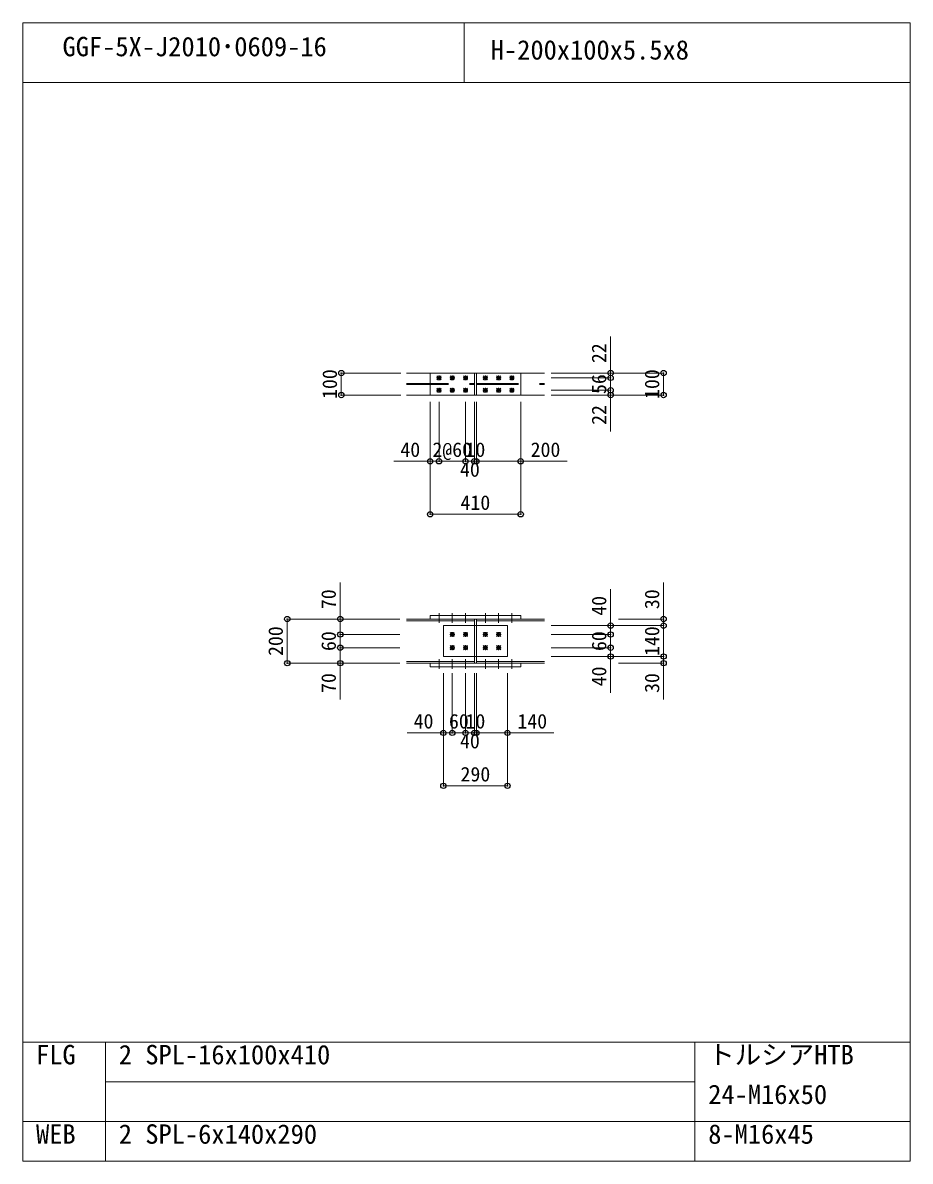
# Model space of a CAD drawing. Units: millimetres, scale not verified. Extents: x -8310 to 8310, y -4800 to 5700.
# Drawn here: x 90 to 4110, y 540 to 5700 of the extents above; entities that cross this region are included whole.
import ezdxf
from ezdxf.enums import TextEntityAlignment as Align

# ---------------------------------------------------------------- set-up
doc = ezdxf.new("R2010")
doc.units = ezdxf.units.MM
doc.header["$LTSCALE"] = 30
doc.header["$PDMODE"] = 32
doc.header["$PDSIZE"] = 24
doc.linetypes.add('USER2', pattern=[9.525, 6.35, -3.175])
doc.layers.add('0-0', color=7, linetype='Continuous')
doc.layers.add('0-2', color=7, linetype='Continuous')
for name, color, linetype, lineweight in [('0-1', 7, 'Continuous', 18), ('0-5', 7, 'Continuous', 18), ('0-6', 7, 'USER2', 18), ('0-8', 7, 'Continuous', 18), ('0-9', 7, 'Continuous', 18), ('0-A', 7, 'Continuous', 18), ('0-B', 7, 'Continuous', 18)]:
    doc.layers.add(name, color=color, linetype=linetype, lineweight=lineweight)
doc.styles.add('ＭＳ ゴシック', font='')
doc.styles.get('ＭＳ ゴシック').set_extended_font_data('MS Gothic')

msp = doc.modelspace()

# ---------------------------------------------------------------- linework, layer by layer
at = {"layer": '0-0'}
for p in [(1533, 4112.5), (2753, 4112.5), (2753, 4090.5), (2993, 4112.5), (2753, 4034.5), (1533, 4012.5), (2753, 4012.5), (2993, 4012.5), (1935.5, 3712.5), (1975.5, 3712.5), (2095.5, 3712.5), (2135.5, 3712.5), (2145.5, 3712.5), (2345.5, 3712.5), (1935.5, 3472.5), (2345.5, 3472.5), (1288, 2997.5), (1528, 2997.5), (2993, 2997.5), (2753, 2967.5), (2993, 2967.5), (1528, 2927.5), (2753, 2927.5), (1528, 2867.5), (2753, 2867.5), (2753, 2827.5), (2993, 2827.5), (1288, 2797.5), (1528, 2797.5), (2993, 2797.5), (1995.5, 2481.5), (2035.5, 2481.5), (2095.5, 2481.5), (2135.5, 2481.5), (2145.5, 2481.5), (2285.5, 2481.5), (1995.5, 2241.5), (2285.5, 2241.5)]:
    msp.add_point(p, dxfattribs=at)
at = {"layer": '0-1'}
for p, q in [((90, 540), (90, 5700)), ((90, 5700), (4110, 5700)), ((2090, 5430), (2090, 5700)), ((4110, 540), (4110, 5700)), ((90, 5430), (4110, 5430)), ((90, 1080), (4110, 1080)), ((465, 540), (465, 1080)), ((3135, 540), (3135, 1080)), ((465, 900), (3135, 900)), ((90, 720), (4110, 720)), ((90, 540), (4110, 540))]:
    msp.add_line(p, q, dxfattribs=at)
at = {"layer": '0-5'}
for p, q in [((1828, 4112.5), (2135.5, 4112.5)), ((1935.5, 4112.5), (2345.5, 4112.5)), ((1935.5, 4012.5), (1935.5, 4112.5)), ((2145.5, 4112.5), (2453, 4112.5)), ((1828, 4012.5), (2135.5, 4012.5)), ((2145.5, 4012.5), (2453, 4012.5)), ((1828, 2997.5), (2135.5, 2997.5)), ((1935.5, 3013.5), (2345.5, 3013.5)), ((1935.5, 2997.5), (1935.5, 3013.5)), ((2145.5, 2997.5), (2453, 2997.5)), ((2145.5, 2989.5), (2145.5, 2997.5)), ((1995.5, 2967.5), (2285.5, 2967.5)), ((1995.5, 2827.5), (1995.5, 2967.5)), ((2135.5, 2967.5), (2135.5, 2989.5)), ((2145.5, 2989.5), (2453, 2989.5)), ((2145.5, 2967.5), (2145.5, 2989.5)), ((1828, 2805.5), (2135.5, 2805.5)), ((1935.5, 2797.5), (2135.5, 2797.5)), ((1935.5, 2781.5), (1935.5, 2797.5)), ((2135.5, 2805.5), (2135.5, 2827.5)), ((2135.5, 2797.5), (2345.5, 2797.5)), ((2145.5, 2805.5), (2145.5, 2827.5)), ((2145.5, 2797.5), (2453, 2797.5)), ((2345.5, 2781.5), (2345.5, 2797.5)), ((1935.5, 2781.5), (2135.5, 2781.5)), ((2135.5, 2781.5), (2345.5, 2781.5))]:
    msp.add_line(p, q, dxfattribs=at)
for points in [[(1935.5, 4012.5), (2345.5, 4012.5), (2345.5, 4112.5)], [(1828, 2989.5), (2135.5, 2989.5), (2135.5, 2997.5)], [(1935.5, 2997.5), (2345.5, 2997.5), (2345.5, 3013.5)], [(1995.5, 2827.5), (2285.5, 2827.5), (2285.5, 2967.5)], [(1828, 2797.5), (2135.5, 2797.5), (2135.5, 2805.5)], [(2145.5, 2797.5), (2145.5, 2805.5), (2453, 2805.5)]]:
    msp.add_lwpolyline(points, dxfattribs=at)
at = {"layer": '0-6'}
for p, q in [((2135.5, 4012.5), (2135.5, 4112.5)), ((2145.5, 4012.5), (2145.5, 4112.5)), ((1828, 4065.25), (2135.5, 4065.25)), ((1828, 4059.75), (2135.5, 4059.75)), ((2145.5, 4065.25), (2453, 4065.25)), ((2145.5, 4059.75), (2453, 4059.75)), ((2135.5, 2827.5), (2135.5, 2967.5)), ((2145.5, 2827.5), (2145.5, 2967.5))]:
    msp.add_line(p, q, dxfattribs=at)
at = {"layer": '0-8'}
for p, q in [((1964.5, 4090.5), (1986.5, 4090.5)), ((1966.17, 4081.17), (1984.83, 4099.83)), ((1966.17, 4099.83), (1984.83, 4081.17)), ((1975.5, 4079.5), (1975.5, 4101.5)), ((2024.5, 4090.5), (2046.5, 4090.5)), ((2026.17, 4081.17), (2044.83, 4099.83)), ((2026.17, 4099.83), (2044.83, 4081.17)), ((2035.5, 4079.5), (2035.5, 4101.5)), ((2084.5, 4090.5), (2106.5, 4090.5)), ((2086.17, 4081.17), (2104.83, 4099.83)), ((2086.17, 4099.83), (2104.83, 4081.17)), ((2095.5, 4079.5), (2095.5, 4101.5)), ((2174.5, 4090.5), (2196.5, 4090.5)), ((2176.17, 4081.17), (2194.83, 4099.83)), ((2176.17, 4099.83), (2194.83, 4081.17)), ((2185.5, 4079.5), (2185.5, 4101.5)), ((2234.5, 4090.5), (2256.5, 4090.5)), ((2236.17, 4081.17), (2254.83, 4099.83)), ((2236.17, 4099.83), (2254.83, 4081.17)), ((2245.5, 4079.5), (2245.5, 4101.5)), ((2294.5, 4090.5), (2316.5, 4090.5)), ((2296.17, 4081.17), (2314.83, 4099.83)), ((2296.17, 4099.83), (2314.83, 4081.17)), ((2305.5, 4079.5), (2305.5, 4101.5)), ((1964.5, 4034.5), (1986.5, 4034.5)), ((1966.17, 4025.17), (1984.83, 4043.83)), ((1966.17, 4043.83), (1984.83, 4025.17)), ((1975.5, 4023.5), (1975.5, 4045.5)), ((2024.5, 4034.5), (2046.5, 4034.5)), ((2026.17, 4025.17), (2044.83, 4043.83)), ((2026.17, 4043.83), (2044.83, 4025.17)), ((2035.5, 4023.5), (2035.5, 4045.5)), ((2084.5, 4034.5), (2106.5, 4034.5)), ((2086.17, 4025.17), (2104.83, 4043.83)), ((2086.17, 4043.83), (2104.83, 4025.17)), ((2095.5, 4023.5), (2095.5, 4045.5)), ((2174.5, 4034.5), (2196.5, 4034.5)), ((2176.17, 4025.17), (2194.83, 4043.83)), ((2176.17, 4043.83), (2194.83, 4025.17)), ((2185.5, 4023.5), (2185.5, 4045.5)), ((2234.5, 4034.5), (2256.5, 4034.5)), ((2236.17, 4025.17), (2254.83, 4043.83)), ((2236.17, 4043.83), (2254.83, 4025.17)), ((2245.5, 4023.5), (2245.5, 4045.5)), ((2294.5, 4034.5), (2316.5, 4034.5)), ((2296.17, 4025.17), (2314.83, 4043.83)), ((2296.17, 4043.83), (2314.83, 4025.17)), ((2305.5, 4023.5), (2305.5, 4045.5)), ((2024.5, 2927.5), (2046.5, 2927.5)), ((2026.17, 2918.17), (2044.83, 2936.83)), ((2026.17, 2936.83), (2044.83, 2918.17)), ((2035.5, 2916.5), (2035.5, 2938.5)), ((2084.5, 2927.5), (2106.5, 2927.5)), ((2086.17, 2918.17), (2104.83, 2936.83)), ((2086.17, 2936.83), (2104.83, 2918.17)), ((2095.5, 2916.5), (2095.5, 2938.5)), ((2174.5, 2927.5), (2196.5, 2927.5)), ((2176.17, 2918.17), (2194.83, 2936.83)), ((2176.17, 2936.83), (2194.83, 2918.17)), ((2185.5, 2916.5), (2185.5, 2938.5)), ((2234.5, 2927.5), (2256.5, 2927.5)), ((2236.17, 2918.17), (2254.83, 2936.83)), ((2236.17, 2936.83), (2254.83, 2918.17)), ((2245.5, 2916.5), (2245.5, 2938.5)), ((2024.5, 2867.5), (2046.5, 2867.5)), ((2026.17, 2858.17), (2044.83, 2876.83)), ((2026.17, 2876.83), (2044.83, 2858.17)), ((2035.5, 2856.5), (2035.5, 2878.5)), ((2084.5, 2867.5), (2106.5, 2867.5)), ((2086.17, 2858.17), (2104.83, 2876.83)), ((2086.17, 2876.83), (2104.83, 2858.17)), ((2095.5, 2856.5), (2095.5, 2878.5)), ((2174.5, 2867.5), (2196.5, 2867.5)), ((2176.17, 2858.17), (2194.83, 2876.83)), ((2176.17, 2876.83), (2194.83, 2858.17)), ((2185.5, 2856.5), (2185.5, 2878.5)), ((2234.5, 2867.5), (2256.5, 2867.5)), ((2236.17, 2858.17), (2254.83, 2876.83)), ((2236.17, 2876.83), (2254.83, 2858.17)), ((2245.5, 2856.5), (2245.5, 2878.5))]:
    msp.add_line(p, q, dxfattribs=at)
at = {"layer": '0-9'}
for p, q in [((1975.5, 3023.5), (1975.5, 2979.5)), ((2035.5, 3023.5), (2035.5, 2979.5)), ((2095.5, 3023.5), (2095.5, 2979.5)), ((2185.5, 3023.5), (2185.5, 2979.5)), ((2245.5, 3023.5), (2245.5, 2979.5)), ((2305.5, 3023.5), (2305.5, 2979.5)), ((1975.5, 2771.5), (1975.5, 2815.5)), ((2035.5, 2771.5), (2035.5, 2815.5)), ((2095.5, 2771.5), (2095.5, 2815.5)), ((2185.5, 2771.5), (2185.5, 2815.5)), ((2245.5, 2771.5), (2245.5, 2815.5)), ((2305.5, 2771.5), (2305.5, 2815.5))]:
    msp.add_line(p, q, dxfattribs=at)
at = {"layer": '0-A'}
for p, q in [((1803, 4112.5), (1533, 4112.5)), ((2483, 4112.5), (2753, 4112.5)), ((2483, 4112.5), (2993, 4112.5)), ((2483, 4090.5), (2753, 4090.5)), ((2483, 4034.5), (2753, 4034.5)), ((2753, 3847.5), (2753, 4034.5)), ((1935.5, 3982.5), (1935.5, 3712.5)), ((1935.5, 3982.5), (1935.5, 3472.5)), ((1975.5, 3982.5), (1975.5, 3712.5)), ((1975.5, 3982.5), (1975.5, 3712.5)), ((2095.5, 3982.5), (2095.5, 3712.5)), ((2095.5, 3982.5), (2095.5, 3712.5)), ((2135.5, 3982.5), (2135.5, 3712.5)), ((2135.5, 3982.5), (2135.5, 3712.5)), ((2145.5, 3982.5), (2145.5, 3712.5)), ((2145.5, 3982.5), (2145.5, 3712.5)), ((2345.5, 3982.5), (2345.5, 3712.5)), ((2345.5, 3982.5), (2345.5, 3472.5)), ((2483, 4012.5), (2753, 4012.5)), ((1770.5, 3712.5), (1975.5, 3712.5)), ((1975.5, 3712.5), (2095.5, 3712.5)), ((2095.5, 3712.5), (2135.5, 3712.5)), ((2135.5, 3712.5), (2145.5, 3712.5)), ((2145.5, 3712.5), (2555.5, 3712.5)), ((1935.5, 3472.5), (2345.5, 3472.5)), ((1798, 2997.5), (1288, 2997.5)), ((1798, 2997.5), (1528, 2997.5)), ((2788.48, 2997.5), (2993, 2997.5)), ((2483, 2967.5), (2753, 2967.5)), ((2483, 2967.5), (2993, 2967.5)), ((1798, 2927.5), (1528, 2927.5)), ((2483, 2927.5), (2753, 2927.5)), ((1798, 2867.5), (1528, 2867.5)), ((1528, 2632.5), (1528, 2867.5)), ((2483, 2867.5), (2753, 2867.5)), ((2753, 2662.5), (2753, 2867.5)), ((1798, 2797.5), (1528, 2797.5)), ((2483, 2827.5), (2753, 2827.5)), ((2483, 2827.5), (2993, 2827.5)), ((2788.48, 2797.5), (2993, 2797.5)), ((2993, 2632.5), (2993, 2827.5)), ((1995.5, 2751.5), (1995.5, 2481.5)), ((1995.5, 2751.5), (1995.5, 2241.5)), ((2035.5, 2751.5), (2035.5, 2481.5)), ((2035.5, 2751.5), (2035.5, 2481.5)), ((2095.5, 2751.5), (2095.5, 2481.5)), ((2095.5, 2751.5), (2095.5, 2481.5)), ((2135.5, 2751.5), (2135.5, 2481.5)), ((2135.5, 2751.5), (2135.5, 2481.5)), ((2145.5, 2751.5), (2145.5, 2481.5)), ((2145.5, 2751.5), (2145.5, 2481.5)), ((2285.5, 2751.5), (2285.5, 2481.5)), ((2285.5, 2751.5), (2285.5, 2241.5)), ((1830.5, 2481.5), (2035.5, 2481.5)), ((2035.5, 2481.5), (2095.5, 2481.5)), ((2095.5, 2481.5), (2135.5, 2481.5)), ((2135.5, 2481.5), (2145.5, 2481.5)), ((2145.5, 2481.5), (2495.5, 2481.5)), ((1995.5, 2241.5), (2285.5, 2241.5))]:
    msp.add_line(p, q, dxfattribs=at)
for points in [[(2483, 4090.5), (2753, 4090.5), (2753, 4277.5)], [(1803, 4012.5), (1533, 4012.5), (1533, 4112.5)], [(2483, 4012.5), (2993, 4012.5), (2993, 4112.5)], [(2483, 4034.5), (2753, 4034.5), (2753, 4090.5)], [(1798, 2927.5), (1528, 2927.5), (1528, 3162.5)], [(2483, 2967.5), (2993, 2967.5), (2993, 3162.5)], [(2483, 2927.5), (2753, 2927.5), (2753, 3132.5)], [(1798, 2797.5), (1288, 2797.5), (1288, 2997.5)], [(2483, 2827.5), (2993, 2827.5), (2993, 2967.5)], [(1798, 2867.5), (1528, 2867.5), (1528, 2927.5)], [(2483, 2867.5), (2753, 2867.5), (2753, 2927.5)]]:
    msp.add_lwpolyline(points, dxfattribs=at)
at = {"layer": '0-B'}
for centre in [(1975.5, 4090.5), (2035.5, 4090.5), (2095.5, 4090.5), (2185.5, 4090.5), (2245.5, 4090.5), (2305.5, 4090.5), (1975.5, 4034.5), (2035.5, 4034.5), (2095.5, 4034.5), (2185.5, 4034.5), (2245.5, 4034.5), (2305.5, 4034.5), (2035.5, 2927.5), (2095.5, 2927.5), (2185.5, 2927.5), (2245.5, 2927.5), (2035.5, 2867.5), (2095.5, 2867.5), (2185.5, 2867.5), (2245.5, 2867.5)]:
    msp.add_circle(centre, 9, dxfattribs=at)

# ---------------------------------------------------------------- texts
at = {"layer": '0-2', "style": 'ＭＳ ゴシック'}
for s, p in [('GGF-5X-J2010･0609-16', (270, 5521.8)), ('H-200x100x5.5x8', (2210, 5506.8)), ('FLG', (150, 952.8)), ('2', (525, 952.8)), ('SPL-16x100x410', (645, 952.8)), ('トルシアHTB', (3195, 952.8)), ('24-M16x50', (3195, 772.8)), ('WEB', (150, 592.8)), ('2', (525, 592.8)), ('SPL-6x140x290', (645, 592.8)), ('8-M16x45', (3195, 592.8))]:
    msp.add_text(s, height=87.98, dxfattribs=at).set_placement(p, align=Align.BOTTOM_LEFT)
at = {"layer": '0-A', "style": 'ＭＳ ゴシック'}
for s, p in [('22', (2753, 4157.5)), ('100', (1533, 3995)), ('56', (2753, 4017.5)), ('100', (2993, 3995)), ('22', (2753, 3877.5)), ('70', (1528, 3042.5)), ('40', (2753, 3012.5)), ('30', (2993, 3042.5)), ('200', (1288, 2830)), ('140', (2993, 2830)), ('60', (1528, 2852.5)), ('60', (2753, 2852.5)), ('70', (1528, 2662.5)), ('40', (2753, 2692.5)), ('30', (2993, 2662.5))]:
    msp.add_text(s, height=65.98, rotation=90, dxfattribs=at).set_placement(p, align=Align.BOTTOM_LEFT)
for s, p in [('40', (1800.5, 3712.5)), ('2@60', (1945.5, 3712.5)), ('10', (2095.5, 3712.5)), ('200', (2390.5, 3712.5)), ('40', (2070.5, 3622.5)), ('410', (2073, 3472.5)), ('40', (1860.5, 2481.5)), ('60', (2020.5, 2481.5)), ('10', (2095.5, 2481.5)), ('140', (2330.5, 2481.5)), ('40', (2070.5, 2391.5)), ('290', (2073, 2241.5))]:
    msp.add_text(s, height=65.98, dxfattribs=at).set_placement(p, align=Align.BOTTOM_LEFT)

doc.saveas('drawing.dxf')
